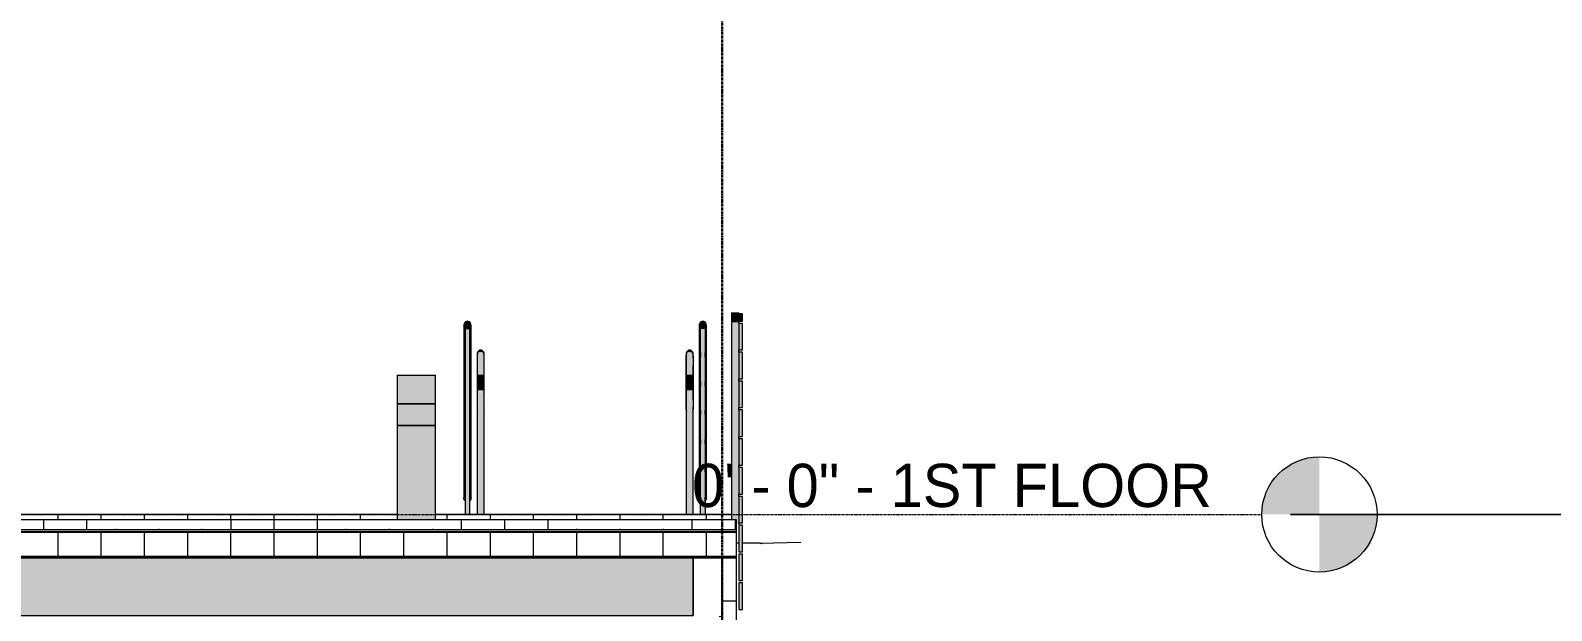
# Model space of a CAD drawing. Header units: inches. Extents: x -4168 to 4202, y -264 to 629.
# Drawn here: x -2087.3 to -1770.6, y -20 to 100.8 of the extents above; entities that cross this region are included whole.
import ezdxf

# ---------------------------------------------------------------- set-up
doc = ezdxf.new("R2010")
doc.units = ezdxf.units.IN
doc.header["$MEASUREMENT"] = 0
doc.linetypes.add('Grid Line 1_2_', pattern=[0.875, 0.5, -0.125, 0.125, -0.125])
doc.linetypes.add('Grid Line 1_2__2_', pattern=[0.875, 0.5, -0.125, 0.125, -0.125])
for name, color, linetype, lineweight in [('0-1', 7, 'Continuous', 5), ('0-2', 7, 'Continuous', 9), ('A-ANNO-DIMS', 211, 'Continuous', 9), ('A-ANNO-DIMS-96', 211, 'Continuous', 9), ('A-FLOR', 192, 'Continuous', 13), ('A-FLOR-1', 192, 'Continuous', 5), ('A-FLOR-2', 192, 'Continuous', 9), ('A-FLOR-HRAL', 11, 'Continuous', 9), ('A-FLOR-LEVL', 51, 'Continuous', 9), ('A-FLOR-LEVL-1', 51, 'Grid Line 1_2_', 9), ('A-FLOR-MCUT', 51, 'Continuous', 13), ('A-FLOR-PATT-1', 252, 'Continuous', 9), ('A-GLAZ-CURT', 52, 'Continuous', 9), ('A-GLAZ-CWMG', 51, 'Continuous', 9), ('A-WALL-PATT-1', 252, 'Continuous', 9), ('A-WALL-PATT-3', 111, 'Continuous', 9), ('C-TOPO', 7, 'Continuous', 9), ('E-LITE-EQPM', 33, 'Continuous', 9), ('S-BEAM-2', 7, 'Continuous', 9), ('S-BEAM-4', 10, 'Continuous', 9), ('S-FNDN-2', 7, 'Continuous', 9), ('S-FNDN-6', 32, 'Continuous', 9), ('S-GRID-1', 1, 'Grid Line 1_2__2_', 30)]:
    doc.layers.add(name, color=color, linetype=linetype, lineweight=lineweight)
doc.styles.add('Century Gothic', font='ufonts.com_century-gothic.ttf', dxfattribs={"height": 9})
doc.dimstyles.new('OD__1_8__Tol__', dxfattribs={"dimscale": 12, "dimtxt": 9.397514, "dimasz": 1, "dimexe": 0.75, "dimexo": 0.5, "dimgap": 0.125, "dimtad": 1, "dimdec": 3, "dimrnd": 0.125, "dimzin": 3, "dimdsep": 46, "dimlunit": 4, "dimtxsty": 'Century Gothic', "dimblk1": 'OBLIQUE', "dimblk2": 'OBLIQUE', "dimsah": 1, "dimcen": 0.09, "dimdle": 0.75, "dimazin": 0, "dimtfac": 1, "dimtdec": 4, "dimtix": 1, "dimtmove": 0, "dimatfit": 3, "dimfxl": 1, "dimtvp": 1, "dimtfill": 1, "dimfrac": 2, "dimtolj": 1, "dimtzin": 0, "dimarcsym": 2})
pattern_1 = [(0, (-2936.56, 0), (0, 9), []), (90, (-2936.56, 0), (-9, 6e-16), [])]

# ---------------------------------------------------------------- blocks, each defined once
blk = doc.blocks.new('CTR  - Topography_rvt-1-BUILDING ELEVATION - WEST')
at = {"layer": 'C-TOPO'}
for p, q in [((-1939.82, -6), (-1940.32, -6)), ((-1935.38, -6), (-1939.07, -6)), ((-1935.38, -6), (-1926.91, -5.79)), ((-1935.38, -6), (-1934.9, -6.04)), ((-1935.38, -6), (-1935.17, -6.02))]:
    blk.add_line(p, q, dxfattribs=at)
blk = doc.blocks.new('034100 - Precast Structural Concrete - Solid Plank - 12_-1979041-BUILDING ELEVATION - WEST')
at = {"layer": 'S-BEAM-4'}
blk.add_hatch(color=256, dxfattribs=at).paths.add_polyline_path([(-2027.46, -21), (-1949.32, -21), (-1949.32, -9), (-2163.32, -9), (-2163.32, -21), (-2060.98, -21)], flags=0)
at = {"layer": 'S-BEAM-2'}
for p, q in [((-1949.32, -9), (-2163.32, -9)), ((-2163.32, -9), (-2163.32, -21)), ((-1949.32, -21), (-1949.32, -9)), ((-2163.32, -21), (-1949.32, -21))]:
    blk.add_line(p, q, dxfattribs=at)
blk = doc.blocks.new('CTR - 1st Phase - Structure_rvt-1-BUILDING ELEVATION - WEST')
at = {"layer": 'A-WALL-PATT-1'}
h = blk.add_hatch(dxfattribs=at)
h.set_pattern_fill('FP_40', color=256, style=0, pattern_type=2)
h.set_pattern_definition([(50, (-2936.56, 0), (27.5427, -2.4099), [2.88, -31.68]), (355, (-2936.56, 0), (-5.32784, 28.8843), [2.304, -25.344]), (100.451, (-2934.265, -0.2), (22.2153, 26.4739), [2.448, -26.924]), (46.184, (-2936.56, 7.68), (40.9819, -6.3564), [4.32, -47.52]), (96.636, (-2933.145, 7.15), (35.8907, 37.4062), [3.671, -40.386]), (351.184, (-2936.56, 7.68), (35.891, 37.4062), [3.456, -38.016]), (21, (-2932.72, 5.76), (22.92104, -15.46073), [2.88, -31.68]), (326, (-2932.72, 5.76), (9.3435, 27.8457), [2.304, -25.344]), (71.451, (-2930.81, 4.472), (32.2648, 12.3844), [2.448, -26.924]), (37.5, (-2936.56, 0), (0.466855, 12.78271), [1.267, -23.77, 1.267, -24.461, -25.44]), (37.5, (-2936.56, 0), (0.466855, 12.78271), [-50.765, 1.267, -24.173]), (7.5, (-2936.56, 0), (10.10159, 15.14509), [1.267, -13.402, 1.267, -23.194, -9.696]), (7.5, (-2936.56, 0), (10.10159, 15.14509), [-39.13, 1.267, -8.429]), (327.5, (-2945.123, 0), (20.49916, -0.86578), [1.267, -8.333, 1.267, -28.685, -39.744]), (327.5, (-2945.123, 0), (20.49916, -0.86578), [-39.552, 1.267, -38.477]), (317.5, (-2948.963, 0), (22.39478, 3.8443), [1.267, -11.213, 1.267, -18.624, -28.224]), (317.5, (-2948.963, 0), (22.39478, 3.8443), [-32.371, 1.267, -26.957])])
h.paths.add_polyline_path([(-1943.67, -168), (-1943.32, -168), (-1943.32, -9), (-1949.32, -9), (-1949.32, -21), (-1953.32, -21), (-1953.32, -168)], flags=0)
at = {"layer": 'S-FNDN-2'}
for p, q in [((-1943.32, -9), (-1949.32, -9)), ((-1949.32, -9), (-1949.32, -21)), ((-1943.32, -168), (-1943.32, -9))]:
    blk.add_line(p, q, dxfattribs=at)
at = {"layer": 'S-GRID-1'}
blk.add_line((-1943.32, -159.84), (-1943.32, 470.5), dxfattribs=at)
at = {"layer": '0-2'}
blk.add_blockref('034100 - Precast Structural Concrete - Solid Plank - 12_-1979041-BUILDING ELEVATION - WEST', (0, 0), dxfattribs=at)
blk = doc.blocks.new('Railing - 1_-2850778-BUILDING ELEVATION - WEST')
at = {"layer": 'A-FLOR-HRAL'}
for points in [[(-1996.82, 0), (-1995.82, 0), (-1995.82, 38.71), (-1996.82, 38.69), (-1996.82, 0.54)], [(-1993.84, 29.08), (-1993.57, 29.08), (-1993.57, 33.83), (-1993.86, 33.77), (-1994.02, 33.68), (-1994.16, 33.54), (-1994.24, 33.4), (-1994.31, 32.9), (-1994.32, 32.58), (-1994.3, 29.08), (-1993.95, 29.08)], [(-1992.82, 29.08), (-1992.9, 33.35), (-1992.92, 33.46), (-1993.13, 33.68), (-1993.31, 33.78), (-1993.44, 33.82), (-1993.57, 33.81), (-1993.56, 29.08), (-1992.83, 29.08)], [(-1994.1, 25.83), (-1993.57, 25.83), (-1993.59, 29.08), (-1994.32, 29.08), (-1994.3, 25.83), (-1994.13, 25.83)], [(-1992.84, 25.83), (-1992.82, 25.83), (-1992.85, 29.08), (-1993.57, 29.08), (-1993.54, 25.83), (-1992.85, 25.83)], [(-1993.57, 21.08), (-1993.61, 25.83), (-1994.32, 25.83), (-1994.25, 21.56), (-1994.22, 21.46), (-1994, 21.22), (-1993.81, 21.13), (-1993.64, 21.09)], [(-1993.57, 21.08), (-1993.24, 21.17), (-1993.07, 21.28), (-1992.99, 21.37), (-1992.91, 21.52), (-1992.83, 22.09), (-1992.83, 25.02), (-1992.85, 25.83), (-1993.57, 25.83), (-1993.57, 21.11)]]:
    blk.add_hatch(color=256, dxfattribs=at).paths.add_polyline_path(points, flags=0)
for p, q in [((-1996.82, 38.71), (-1996.82, 0)), ((-1996.82, 38.71), (-1995.82, 38.71)), ((-1995.82, 0), (-1995.82, 38.71)), ((-1994.32, 29.08), (-1994.32, 25.83)), ((-1992.82, 25.83), (-1992.82, 29.08))]:
    blk.add_line(p, q, dxfattribs=at)
at = {"layer": 'A-FLOR-HRAL', "flags": 128}
for points in [[(-1994.32, 33.08), (-1994.32, 33.08), (-1994.32, 33.07), (-1994.32, 33.06), (-1994.32, 33.03), (-1994.32, 33.01), (-1994.32, 32.97), (-1994.32, 32.93), (-1994.32, 32.88), (-1994.32, 32.83), (-1994.32, 32.77), (-1994.32, 32.7), (-1994.32, 32.63), (-1994.32, 32.56), (-1994.32, 32.47), (-1994.32, 32.39), (-1994.32, 32.29), (-1994.32, 32.2), (-1994.32, 32.09), (-1994.32, 31.98), (-1994.32, 31.87), (-1994.32, 31.75), (-1994.32, 31.63), (-1994.32, 31.51), (-1994.32, 31.38), (-1994.32, 31.25), (-1994.32, 31.11), (-1994.32, 30.97), (-1994.32, 30.83), (-1994.32, 30.68), (-1994.32, 30.53), (-1994.32, 30.38), (-1994.32, 30.23), (-1994.32, 30.08), (-1994.32, 29.92), (-1994.32, 29.76), (-1994.32, 29.61), (-1994.32, 29.45), (-1994.32, 29.29), (-1994.32, 29.13), (-1994.32, 29.08)], [(-1992.82, 29.08), (-1992.82, 29.24), (-1992.82, 29.4), (-1992.82, 29.56), (-1992.82, 29.72), (-1992.82, 29.88), (-1992.82, 30.04), (-1992.82, 30.19), (-1992.82, 30.34), (-1992.82, 30.49), (-1992.82, 30.64), (-1992.82, 30.79), (-1992.82, 30.93), (-1992.82, 31.07), (-1992.82, 31.21), (-1992.82, 31.34), (-1992.82, 31.47), (-1992.82, 31.6), (-1992.82, 31.72), (-1992.82, 31.84), (-1992.82, 31.95), (-1992.82, 32.06), (-1992.82, 32.17), (-1992.82, 32.27), (-1992.82, 32.36), (-1992.82, 32.45), (-1992.82, 32.53), (-1992.82, 32.61), (-1992.82, 32.69), (-1992.82, 32.75), (-1992.82, 32.81), (-1992.82, 32.87), (-1992.82, 32.92), (-1992.82, 32.96), (-1992.82, 33), (-1992.82, 33.03), (-1992.82, 33.05), (-1992.82, 33.07), (-1992.82, 33.08), (-1992.82, 33.08), (-1992.82, 33.08)], [(-1994.32, 25.83), (-1994.32, 25.67), (-1994.32, 25.52), (-1994.32, 25.36), (-1994.32, 25.2), (-1994.32, 25.04), (-1994.32, 24.88), (-1994.32, 24.73), (-1994.32, 24.58), (-1994.32, 24.43), (-1994.32, 24.28), (-1994.32, 24.13), (-1994.32, 23.99), (-1994.32, 23.85), (-1994.32, 23.71), (-1994.32, 23.58), (-1994.32, 23.45), (-1994.32, 23.32), (-1994.32, 23.2), (-1994.32, 23.08), (-1994.32, 22.97), (-1994.32, 22.86), (-1994.32, 22.75), (-1994.32, 22.65), (-1994.32, 22.56), (-1994.32, 22.47), (-1994.32, 22.39), (-1994.32, 22.31), (-1994.32, 22.23), (-1994.32, 22.17), (-1994.32, 22.11), (-1994.32, 22.05), (-1994.32, 22), (-1994.32, 21.96), (-1994.32, 21.92), (-1994.32, 21.89), (-1994.32, 21.87), (-1994.32, 21.85), (-1994.32, 21.84), (-1994.32, 21.84), (-1994.32, 21.83)], [(-1992.82, 21.83), (-1992.82, 21.84), (-1992.82, 21.85), (-1992.82, 21.86), (-1992.82, 21.89), (-1992.82, 21.91), (-1992.82, 21.95), (-1992.82, 21.99), (-1992.82, 22.04), (-1992.82, 22.09), (-1992.82, 22.15), (-1992.82, 22.22), (-1992.82, 22.29), (-1992.82, 22.36), (-1992.82, 22.45), (-1992.82, 22.53), (-1992.82, 22.63), (-1992.82, 22.72), (-1992.82, 22.83), (-1992.82, 22.94), (-1992.82, 23.05), (-1992.82, 23.16), (-1992.82, 23.29), (-1992.82, 23.41), (-1992.82, 23.54), (-1992.82, 23.67), (-1992.82, 23.81), (-1992.82, 23.95), (-1992.82, 24.09), (-1992.82, 24.24), (-1992.82, 24.39), (-1992.82, 24.54), (-1992.82, 24.69), (-1992.82, 24.84), (-1992.82, 25), (-1992.82, 25.15), (-1992.82, 25.31), (-1992.82, 25.47), (-1992.82, 25.63), (-1992.82, 25.79), (-1992.82, 25.83)]]:
    blk.add_lwpolyline(points, dxfattribs=at)
at = {"layer": 'A-FLOR-HRAL'}
for centre, start, end in [((-1993.57, 33.08), 150, 186.0942), ((-1993.57, 33.08), 354.5139, 30), ((-1993.57, 21.83), 174.8389, 208.3068), ((-1993.57, 21.83), 330, 5.4861)]:
    blk.add_arc(centre, 0.75, start, end, dxfattribs=at)
blk = doc.blocks.new('Railing - Railing-2901872-BUILDING ELEVATION - WEST')
at = {"layer": 'A-FLOR-HRAL'}
for points in [[(-1995.82, 38.69), (-1995.79, 38.72), (-1995.67, 38.9), (-1995.6, 39.11), (-1995.57, 39.33), (-1995.6, 39.56), (-1995.67, 39.77), (-1995.87, 40.02), (-1996.02, 40.12), (-1996.22, 40.19), (-1996.43, 40.19), (-1996.64, 40.12), (-1996.78, 40.02), (-1996.85, 39.95), (-1996.97, 39.77), (-1997.05, 39.56), (-1997.07, 39.33), (-1997.05, 39.11), (-1996.97, 38.9), (-1996.8, 38.71), (-1995.82, 38.71)], [(-1992.84, 33.15), (-1992.82, 33.33), (-1992.87, 33.62), (-1992.92, 33.77), (-1993.04, 33.95), (-1993.21, 34.09), (-1993.39, 34.18), (-1993.57, 34.21), (-1993.77, 34.18), (-1993.95, 34.09), (-1994.1, 33.95), (-1994.28, 33.62), (-1994.3, 33.56), (-1994.3, 33.28), (-1994.25, 33.33), (-1994.16, 33.54), (-1994, 33.69), (-1993.84, 33.78), (-1993.7, 33.82), (-1993.44, 33.82), (-1993.29, 33.77), (-1993.13, 33.68), (-1992.99, 33.55), (-1992.91, 33.4), (-1992.85, 33.16)]]:
    blk.add_hatch(color=256, dxfattribs=at).paths.add_polyline_path(points, flags=0)
h = blk.add_hatch(color=256, dxfattribs=at)
h.paths.add_polyline_path([(-1995.82, 2.85), (-1995.79, 2.87), (-1995.67, 3.05), (-1995.6, 3.26), (-1995.57, 3.53), (-1995.6, 39.11), (-1995.67, 38.9), (-1995.82, 38.69), (-1995.82, 2.86)], flags=0)
h.paths.add_polyline_path([(-1996.82, 2.85), (-1996.85, 38.72), (-1996.97, 38.9), (-1997.05, 39.11), (-1997.07, 39.11), (-1997.05, 3.26), (-1996.97, 3.05), (-1996.84, 2.86)], flags=0)
h = blk.add_hatch(color=256, dxfattribs=at)
h.paths.add_polyline_path([(-1993.22, 0), (-1992.82, 0), (-1992.86, 21.73), (-1993.04, 21.3), (-1993.32, 21.13), (-1993.51, 21.09), (-1993.72, 21.1), (-1993.84, 21.14), (-1994.02, 21.24), (-1994.16, 21.37), (-1994.25, 21.56), (-1994.32, 21.92), (-1994.32, 21.08), (-1994.29, 0), (-1993.38, 0)], flags=0)
h.paths.add_polyline_path([(-1994.32, 32.58), (-1994.31, 33.11), (-1994.32, 32.75)], flags=0)
for p, q in [((-1997.07, 39.33), (-1997.07, 3.49)), ((-1995.57, 3.49), (-1995.57, 39.33)), ((-1996.82, 33.63), (-1996.82, 32.8)), ((-1995.82, 32.8), (-1995.82, 33.63)), ((-1994.32, 33.33), (-1994.32, 32.58)), ((-1994.32, 33.33), (-1994.31, 33.17)), ((-1992.84, 33.15), (-1992.82, 33.33)), ((-1992.82, 29.08), (-1992.82, 33.33)), ((-1994.32, 31.03), (-1994.32, 29.08)), ((-1996.82, 27.63), (-1996.82, 26.8)), ((-1995.82, 26.8), (-1995.82, 27.63)), ((-1994.32, 25.83), (-1994.32, 23.89)), ((-1992.82, 0), (-1992.82, 25.83)), ((-1994.32, 22.34), (-1994.32, 0)), ((-1996.82, 21.63), (-1996.82, 20.8)), ((-1995.82, 20.8), (-1995.82, 21.63)), ((-1996.82, 15.63), (-1996.82, 14.8)), ((-1995.82, 14.8), (-1995.82, 15.63)), ((-1996.82, 9.63), (-1996.82, 8.8)), ((-1995.82, 8.8), (-1995.82, 9.63)), ((-1996.82, 3.63), (-1996.82, 2.8)), ((-1995.82, 2.8), (-1995.82, 3.63))]:
    blk.add_line(p, q, dxfattribs=at)
at = {"layer": 'A-FLOR-HRAL', "flags": 128}
for points in [[(-1995.57, 39.33), (-1995.6, 39.56), (-1995.67, 39.77), (-1995.79, 39.95), (-1995.95, 40.09), (-1996.13, 40.18), (-1996.32, 40.21), (-1996.52, 40.18), (-1996.7, 40.09), (-1996.85, 39.95), (-1996.97, 39.77), (-1997.05, 39.56), (-1997.07, 39.33)], [(-1997.07, 39.33), (-1997.05, 39.11), (-1996.97, 38.9), (-1996.85, 38.72)], [(-1995.79, 38.72), (-1995.67, 38.9), (-1995.6, 39.11), (-1995.57, 39.33)], [(-1992.82, 33.33), (-1992.85, 33.56), (-1992.92, 33.77), (-1993.04, 33.95), (-1993.2, 34.09), (-1993.38, 34.18), (-1993.57, 34.21), (-1993.77, 34.18), (-1993.95, 34.09), (-1994.1, 33.95), (-1994.22, 33.77), (-1994.3, 33.56), (-1994.32, 33.33)], [(-1996.85, 2.87), (-1996.97, 3.05), (-1997.05, 3.26), (-1997.07, 3.49)], [(-1995.57, 3.49), (-1995.6, 3.26), (-1995.67, 3.05), (-1995.79, 2.87)]]:
    blk.add_lwpolyline(points, dxfattribs=at)
blk.add_blockref('Railing - 1_-2850778-BUILDING ELEVATION - WEST', (0, 0))
blk = doc.blocks.new('Railing - 1_-V71-BUILDING ELEVATION - WEST')
at = {"layer": 'A-FLOR-HRAL'}
for points in [[(-1947.82, 0), (-1946.82, 0), (-1946.82, 38.71), (-1947.82, 38.69), (-1947.82, 0.54)], [(-1950.82, 29.08), (-1950.07, 29.08), (-1950.07, 33.83), (-1950.36, 33.77), (-1950.52, 33.68), (-1950.66, 33.54), (-1950.73, 33.4), (-1950.81, 32.83), (-1950.81, 30.08), (-1950.82, 29.9)], [(-1949.32, 29.08), (-1949.4, 33.35), (-1949.42, 33.46), (-1949.66, 33.7), (-1949.79, 33.77), (-1949.94, 33.82), (-1950.07, 33.81), (-1950.06, 29.08), (-1949.33, 29.08)], [(-1950.6, 25.83), (-1950.07, 25.83), (-1950.09, 29.08), (-1950.82, 29.08), (-1950.8, 25.83), (-1950.63, 25.83)], [(-1949.34, 25.83), (-1949.32, 25.83), (-1949.35, 29.08), (-1950.07, 29.08), (-1950.04, 25.83), (-1949.35, 25.83)], [(-1950.07, 21.08), (-1950.11, 25.83), (-1950.82, 25.83), (-1950.74, 21.56), (-1950.68, 21.4), (-1950.5, 21.22), (-1950.33, 21.13), (-1950.14, 21.09)], [(-1950.07, 21.08), (-1949.81, 21.14), (-1949.58, 21.28), (-1949.49, 21.37), (-1949.4, 21.56), (-1949.33, 21.92), (-1949.32, 23.89), (-1949.39, 25.83), (-1950.07, 25.83), (-1950.07, 21.11)]]:
    blk.add_hatch(color=256, dxfattribs=at).paths.add_polyline_path(points, flags=0)
for p, q in [((-1947.82, 0), (-1947.82, 38.71)), ((-1946.82, 38.71), (-1947.82, 38.71)), ((-1946.82, 38.71), (-1946.82, 0)), ((-1950.82, 25.83), (-1950.82, 29.08)), ((-1949.32, 29.08), (-1949.32, 25.83))]:
    blk.add_line(p, q, dxfattribs=at)
at = {"layer": 'A-FLOR-HRAL', "flags": 128}
for points in [[(-1950.82, 29.08), (-1950.82, 29.24), (-1950.82, 29.4), (-1950.82, 29.56), (-1950.82, 29.72), (-1950.82, 29.88), (-1950.82, 30.04), (-1950.82, 30.19), (-1950.82, 30.34), (-1950.82, 30.49), (-1950.82, 30.64), (-1950.82, 30.79), (-1950.82, 30.93), (-1950.82, 31.07), (-1950.82, 31.21), (-1950.82, 31.34), (-1950.82, 31.47), (-1950.82, 31.6), (-1950.82, 31.72), (-1950.82, 31.84), (-1950.82, 31.95), (-1950.82, 32.06), (-1950.82, 32.17), (-1950.82, 32.27), (-1950.82, 32.36), (-1950.82, 32.45), (-1950.82, 32.53), (-1950.82, 32.61), (-1950.82, 32.69), (-1950.82, 32.75), (-1950.82, 32.81), (-1950.82, 32.87), (-1950.82, 32.92), (-1950.82, 32.96), (-1950.82, 33), (-1950.82, 33.03), (-1950.82, 33.05), (-1950.82, 33.07), (-1950.82, 33.08), (-1950.82, 33.08), (-1950.82, 33.08)], [(-1949.32, 33.08), (-1949.32, 33.08), (-1949.32, 33.07), (-1949.32, 33.06), (-1949.32, 33.03), (-1949.32, 33.01), (-1949.32, 32.97), (-1949.32, 32.93), (-1949.32, 32.88), (-1949.32, 32.83), (-1949.32, 32.77), (-1949.32, 32.7), (-1949.32, 32.63), (-1949.32, 32.56), (-1949.32, 32.47), (-1949.32, 32.39), (-1949.32, 32.29), (-1949.32, 32.2), (-1949.32, 32.09), (-1949.32, 31.98), (-1949.32, 31.87), (-1949.32, 31.75), (-1949.32, 31.63), (-1949.32, 31.51), (-1949.32, 31.38), (-1949.32, 31.25), (-1949.32, 31.11), (-1949.32, 30.97), (-1949.32, 30.83), (-1949.32, 30.68), (-1949.32, 30.53), (-1949.32, 30.38), (-1949.32, 30.23), (-1949.32, 30.08), (-1949.32, 29.92), (-1949.32, 29.76), (-1949.32, 29.61), (-1949.32, 29.45), (-1949.32, 29.29), (-1949.32, 29.13), (-1949.32, 29.08)], [(-1950.82, 21.83), (-1950.82, 21.84), (-1950.82, 21.85), (-1950.82, 21.86), (-1950.82, 21.89), (-1950.82, 21.91), (-1950.82, 21.95), (-1950.82, 21.99), (-1950.82, 22.04), (-1950.82, 22.09), (-1950.82, 22.15), (-1950.82, 22.22), (-1950.82, 22.29), (-1950.82, 22.36), (-1950.82, 22.45), (-1950.82, 22.53), (-1950.82, 22.63), (-1950.82, 22.72), (-1950.82, 22.83), (-1950.82, 22.94), (-1950.82, 23.05), (-1950.82, 23.16), (-1950.82, 23.29), (-1950.82, 23.41), (-1950.82, 23.54), (-1950.82, 23.67), (-1950.82, 23.81), (-1950.82, 23.95), (-1950.82, 24.09), (-1950.82, 24.24), (-1950.82, 24.39), (-1950.82, 24.54), (-1950.82, 24.69), (-1950.82, 24.84), (-1950.82, 25), (-1950.82, 25.15), (-1950.82, 25.31), (-1950.82, 25.47), (-1950.82, 25.63), (-1950.82, 25.79), (-1950.82, 25.83)], [(-1949.32, 25.83), (-1949.32, 25.67), (-1949.32, 25.52), (-1949.32, 25.36), (-1949.32, 25.2), (-1949.32, 25.04), (-1949.32, 24.88), (-1949.32, 24.73), (-1949.32, 24.58), (-1949.32, 24.43), (-1949.32, 24.28), (-1949.32, 24.13), (-1949.32, 23.99), (-1949.32, 23.85), (-1949.32, 23.71), (-1949.32, 23.58), (-1949.32, 23.45), (-1949.32, 23.32), (-1949.32, 23.2), (-1949.32, 23.08), (-1949.32, 22.97), (-1949.32, 22.86), (-1949.32, 22.75), (-1949.32, 22.65), (-1949.32, 22.56), (-1949.32, 22.47), (-1949.32, 22.39), (-1949.32, 22.31), (-1949.32, 22.23), (-1949.32, 22.17), (-1949.32, 22.11), (-1949.32, 22.05), (-1949.32, 22), (-1949.32, 21.96), (-1949.32, 21.92), (-1949.32, 21.89), (-1949.32, 21.87), (-1949.32, 21.85), (-1949.32, 21.84), (-1949.32, 21.84), (-1949.32, 21.83)]]:
    blk.add_lwpolyline(points, dxfattribs=at)
at = {"layer": 'A-FLOR-HRAL'}
for centre, start, end in [((-1950.07, 33.08), 151.1885, 185.4861), ((-1950.07, 33.08), 353.9058, 28.8115), ((-1950.07, 21.83), 174.5139, 210), ((-1950.07, 21.83), 330, 5.1611)]:
    blk.add_arc(centre, 0.75, start, end, dxfattribs=at)
blk = doc.blocks.new('Railing - Railing-2901879-BUILDING ELEVATION - WEST')
at = {"layer": 'A-FLOR-HRAL'}
for points in [[(-1946.82, 38.69), (-1946.79, 38.72), (-1946.67, 38.9), (-1946.6, 39.11), (-1946.57, 39.33), (-1946.6, 39.56), (-1946.67, 39.77), (-1946.87, 40.02), (-1947.01, 40.12), (-1947.21, 40.19), (-1947.43, 40.19), (-1947.64, 40.12), (-1947.77, 40.02), (-1947.86, 39.94), (-1947.97, 39.77), (-1948.05, 39.56), (-1948.07, 39.33), (-1948.05, 39.11), (-1947.97, 38.9), (-1947.82, 38.71), (-1946.82, 38.71)], [(-1950.8, 33.15), (-1950.6, 33.62), (-1950.34, 33.78), (-1950.21, 33.82), (-1949.94, 33.82), (-1949.79, 33.77), (-1949.63, 33.68), (-1949.49, 33.55), (-1949.41, 33.4), (-1949.33, 33.25), (-1949.34, 33.45), (-1949.37, 33.62), (-1949.42, 33.77), (-1949.54, 33.95), (-1949.7, 34.09), (-1949.88, 34.18), (-1950.07, 34.21), (-1950.27, 34.18), (-1950.45, 34.09), (-1950.6, 33.95), (-1950.78, 33.62), (-1950.81, 33.45), (-1950.81, 33.24)], [(-1950.82, 0), (-1949.32, 0), (-1949.35, 21.64), (-1949.4, 21.56), (-1949.42, 21.46), (-1949.65, 21.22), (-1949.84, 21.13), (-1950.01, 21.09), (-1950.24, 21.11), (-1950.41, 21.17), (-1950.58, 21.28), (-1950.68, 21.4), (-1950.73, 21.52), (-1950.81, 22.09), (-1950.82, 18.49), (-1950.82, 0.54)]]:
    blk.add_hatch(color=256, dxfattribs=at).paths.add_polyline_path(points, flags=0)
h = blk.add_hatch(color=256, dxfattribs=at)
h.paths.add_polyline_path([(-1946.82, 2.85), (-1946.79, 2.87), (-1946.67, 3.05), (-1946.6, 3.26), (-1946.57, 3.53), (-1946.6, 39.11), (-1946.67, 38.9), (-1946.82, 38.69), (-1946.82, 2.86)], flags=0)
h.paths.add_polyline_path([(-1947.82, 2.85), (-1947.86, 38.73), (-1947.97, 38.9), (-1948.05, 39.11), (-1948.07, 39.33), (-1948.05, 3.26), (-1947.97, 3.05), (-1947.84, 2.86)], flags=0)
for p, q in [((-1948.07, 39.33), (-1948.07, 3.49)), ((-1946.57, 3.49), (-1946.57, 39.33)), ((-1950.82, 33.33), (-1950.82, 29.08)), ((-1950.82, 33.33), (-1950.81, 33.15)), ((-1949.34, 33.17), (-1949.32, 33.33)), ((-1949.32, 32.58), (-1949.32, 33.33)), ((-1947.82, 33.63), (-1947.82, 32.8)), ((-1946.82, 32.8), (-1946.82, 33.63)), ((-1949.32, 29.08), (-1949.32, 31.03)), ((-1950.82, 25.83), (-1950.82, 0)), ((-1949.32, 23.89), (-1949.32, 25.83)), ((-1947.82, 27.63), (-1947.82, 26.8)), ((-1946.82, 26.8), (-1946.82, 27.63)), ((-1949.32, 0), (-1949.32, 22.34)), ((-1947.82, 21.63), (-1947.82, 20.8)), ((-1946.82, 20.8), (-1946.82, 21.63)), ((-1947.82, 15.63), (-1947.82, 14.8)), ((-1946.82, 14.8), (-1946.82, 15.63)), ((-1947.82, 9.63), (-1947.82, 8.8)), ((-1946.82, 8.8), (-1946.82, 9.63)), ((-1947.82, 3.63), (-1947.82, 2.8)), ((-1946.82, 2.8), (-1946.82, 3.63))]:
    blk.add_line(p, q, dxfattribs=at)
at = {"layer": 'A-FLOR-HRAL', "flags": 128}
for points in [[(-1946.57, 39.33), (-1946.6, 39.56), (-1946.67, 39.77), (-1946.79, 39.95), (-1946.95, 40.09), (-1947.13, 40.18), (-1947.32, 40.21), (-1947.52, 40.18), (-1947.7, 40.09), (-1947.85, 39.95), (-1947.97, 39.77), (-1948.05, 39.56), (-1948.07, 39.33)], [(-1948.07, 39.33), (-1948.05, 39.11), (-1947.97, 38.9), (-1947.85, 38.72)], [(-1946.79, 38.72), (-1946.67, 38.9), (-1946.6, 39.11), (-1946.57, 39.33)], [(-1949.32, 33.33), (-1949.35, 33.56), (-1949.42, 33.77), (-1949.54, 33.95), (-1949.7, 34.09), (-1949.88, 34.18), (-1950.07, 34.21), (-1950.27, 34.18), (-1950.45, 34.09), (-1950.6, 33.95), (-1950.72, 33.77), (-1950.8, 33.56), (-1950.82, 33.33)], [(-1947.85, 2.87), (-1947.97, 3.05), (-1948.05, 3.26), (-1948.07, 3.49)], [(-1946.57, 3.49), (-1946.6, 3.26), (-1946.67, 3.05), (-1946.79, 2.87)]]:
    blk.add_lwpolyline(points, dxfattribs=at)
blk.add_blockref('Railing - 1_-V71-BUILDING ELEVATION - WEST', (0, 0))
blk = doc.blocks.new('Pathway_Cooper_McGraw-Edison _BSC-BRC_Round - Pathway_Cooper_McGraw-Edison _BSC-BRC_Round-V72-BUILDING ELEVATION - WEST')
at = {"layer": 'E-LITE-EQPM'}
for points in [[(-2005.1, 23), (-2002.96, 23), (-2002.96, 29), (-2010.96, 29), (-2010.96, 23), (-2005.92, 23)], [(-2005.92, 18.5), (-2002.96, 18.5), (-2002.96, 23), (-2010.96, 23), (-2010.96, 18.5), (-2006.52, 18.5)], [(-2006.16, -1.13), (-2002.96, -1.13), (-2002.96, 18.5), (-2010.96, 18.5), (-2010.96, -1.13), (-2006.96, -1.13)]]:
    blk.add_hatch(color=256, dxfattribs=at).paths.add_polyline_path(points, flags=0)
for p, q in [((-2010.96, 29), (-2010.96, 23)), ((-2010.96, 29), (-2002.96, 29)), ((-2002.96, 23), (-2002.96, 29)), ((-2002.96, 23), (-2010.96, 23)), ((-2010.96, 23), (-2010.96, 18.5)), ((-2010.96, 23), (-2002.96, 23)), ((-2002.96, 18.5), (-2002.96, 23)), ((-2002.96, 18.5), (-2010.96, 18.5)), ((-2010.96, 18.5), (-2010.96, -1.13)), ((-2010.96, 18.5), (-2002.96, 18.5)), ((-2002.96, -1.13), (-2002.96, 18.5))]:
    blk.add_line(p, q, dxfattribs=at)
blk = doc.blocks.new('Horizontal_Siding - Horizontal_Siding-2867636-BUILDING ELEVATION - WEST')
at = {"layer": 'A-GLAZ-CURT'}
blk.add_hatch(color=256, dxfattribs=at).paths.add_polyline_path([(-1939.07, -31.75), (-1939.07, -26.25), (-1939.82, -26.25), (-1939.81, -31.75)], flags=0)
for p, q in [((-1939.82, -26.25), (-1939.82, -31.75)), ((-1939.07, -26.25), (-1939.82, -26.25)), ((-1939.07, -31.75), (-1939.07, -26.25)), ((-1939.82, -31.75), (-1939.07, -31.75))]:
    blk.add_line(p, q, dxfattribs=at)
blk = doc.blocks.new('Horizontal_Siding - Horizontal_Siding-2867638-BUILDING ELEVATION - WEST')
at = {"layer": 'A-GLAZ-CURT'}
blk.add_hatch(color=256, dxfattribs=at).paths.add_polyline_path([(-1939.07, 40.25), (-1939.07, 41.75), (-1939.82, 41.75), (-1939.82, 40.25)], flags=0)
for p, q in [((-1939.82, 41.75), (-1939.82, 40.25)), ((-1939.07, 41.75), (-1939.82, 41.75)), ((-1939.07, 40.25), (-1939.07, 41.75)), ((-1939.82, 40.25), (-1939.07, 40.25))]:
    blk.add_line(p, q, dxfattribs=at)
blk = doc.blocks.new('Rectangular Mullion - RAILING POST-2669755-BUILDING ELEVATION - WEST')
at = {"layer": 'A-GLAZ-CWMG'}
blk.add_hatch(color=256, dxfattribs=at).paths.add_polyline_path([(-1939.82, -2), (-1939.82, 4), (-1941.32, 4), (-1941.32, -1.13), (-1940.32, -1.13), (-1940.32, -2)], flags=0)
for p, q in [((-1941.32, 4), (-1941.32, -1.13)), ((-1939.82, 3.75), (-1939.82, 4)), ((-1939.82, -2), (-1939.82, -1.75))]:
    blk.add_line(p, q, dxfattribs=at)
blk = doc.blocks.new('Rectangular Mullion - RAILING POST-V73-BUILDING ELEVATION - WEST')
at = {"layer": 'A-GLAZ-CWMG'}
blk.add_hatch(color=256, dxfattribs=at).paths.add_polyline_path([(-1941.32, 4), (-1939.82, 4), (-1939.82, 10), (-1941.32, 10), (-1941.32, 4.25)], flags=0)
for p, q in [((-1941.32, 10), (-1941.32, 4)), ((-1939.82, 9.75), (-1939.82, 10)), ((-1939.82, 4), (-1939.82, 4.25))]:
    blk.add_line(p, q, dxfattribs=at)
blk = doc.blocks.new('Rectangular Mullion - RAILING POST-2669761-BUILDING ELEVATION - WEST')
at = {"layer": 'A-GLAZ-CWMG'}
blk.add_hatch(color=256, dxfattribs=at).paths.add_polyline_path([(-1940.14, 40), (-1939.82, 40), (-1939.82, 42), (-1941.32, 42), (-1941.32, 40), (-1941.11, 40)], flags=0)
for p, q in [((-1941.32, 42), (-1939.82, 42)), ((-1941.32, 42), (-1941.32, 40)), ((-1939.82, 41.75), (-1939.82, 42)), ((-1939.82, 40), (-1939.82, 40.25))]:
    blk.add_line(p, q, dxfattribs=at)
blk = doc.blocks.new('Level - Level Head - Circle-50818-BUILDING ELEVATION - WEST')
at = {"layer": 'A-FLOR-LEVL'}
h = blk.add_hatch(color=256, dxfattribs=at)
edge = h.paths.add_edge_path(flags=0)
edge.add_line((-1818.95, 0), (-1830.95, 0))
edge.add_arc((-1818.95, 0), 12, 90, 180, ccw=False)
edge.add_line((-1818.95, 12), (-1818.95, 0))
h = blk.add_hatch(color=256, dxfattribs=at)
edge = h.paths.add_edge_path(flags=0)
edge.add_line((-1818.95, -12), (-1818.95, 0))
edge.add_line((-1818.95, 0), (-1806.95, 0))
edge.add_arc((-1818.95, 0), 12, 270, 360, ccw=False)
blk.add_circle((-1818.95, 0), 12, dxfattribs=at)
blk = doc.blocks.new('DIMBLOCK2-BUILDING ELEVATION - WEST')
at = {"layer": 'A-ANNO-DIMS-96', "lineweight": 50}
for p, q in [((-1692.95, 136), (-1698.95, 142)), ((-1692.95, 136), (-1686.95, 130)), ((-1692.95, 0), (-1698.95, 6)), ((-1692.95, 0), (-1686.95, -6))]:
    blk.add_line(p, q, dxfattribs=at)
at = {"layer": 'A-ANNO-DIMS-96'}
for p, q in [((-1824.95, 136), (-1683.95, 136)), ((-1692.95, 136), (-1824.95, 136)), ((-1692.95, 136), (-1692.95, 0)), ((-1824.95, 0), (-1683.95, 0)), ((-1692.95, 0), (-1824.95, 0))]:
    blk.add_line(p, q, dxfattribs=at)
at = {"layer": 'A-ANNO-DIMS-96', "color": 0, "insert": (-1705.98, 48.76), "char_height": 9, "width": 46.1821, "attachment_point": 1, "rotation": 90, "line_spacing_factor": 0.984502, "style": 'Century Gothic', "bg_fill": 3, "box_fill_scale": 1.25, "bg_fill_color": 256, "bg_fill_true_color": 13158600, "bg_fill_transparency": 0}
blk.add_mtext('11\' - 4"', dxfattribs=at)
blk = doc.blocks.new('_Oblique')
at = {"color": 0, "linetype": 'ByBlock', "lineweight": -2}
blk.add_line((-0.5, -0.5), (0.5, 0.5), dxfattribs=at)
blk = doc.blocks.new('DIMBLOCK3-BUILDING ELEVATION - WEST')
at = {"layer": 'A-ANNO-DIMS-96', "lineweight": 50}
for p, q in [((-1692.95, 0), (-1698.95, 6)), ((-1692.95, 0), (-1686.95, -6)), ((-1692.95, -152), (-1698.95, -146)), ((-1692.95, -152), (-1686.95, -158))]:
    blk.add_line(p, q, dxfattribs=at)
at = {"layer": 'A-ANNO-DIMS-96'}
for p, q in [((-1824.95, 0), (-1683.95, 0)), ((-1692.95, 0), (-1824.95, 0)), ((-1692.95, 0), (-1692.95, -161)), ((-1824.95, -152), (-1683.95, -152)), ((-1692.95, -152), (-1824.95, -152))]:
    blk.add_line(p, q, dxfattribs=at)
at = {"layer": 'A-ANNO-DIMS-96', "color": 0, "insert": (-1705.98, -95.24), "char_height": 9, "width": 46.1821, "attachment_point": 1, "rotation": 90, "line_spacing_factor": 0.984502, "style": 'Century Gothic', "bg_fill": 3, "box_fill_scale": 1.25, "bg_fill_color": 256, "bg_fill_true_color": 13158600, "bg_fill_transparency": 0}
blk.add_mtext('12\' - 8"', dxfattribs=at)

msp = doc.modelspace()

# ---------------------------------------------------------------- hatches: boundary and pattern name
at = {"layer": 'A-FLOR'}
msp.add_hatch(color=256, dxfattribs=at).paths.add_polyline_path([(-2094.4975, -9), (-1940.3237, -9), (-1940.3237, -8.875), (-3491.3237, -8.8969), (-3491.3237, -9), (-2095.6987, -9)], flags=0)
at = {"layer": 'A-FLOR-1'}
msp.add_hatch(color=256, dxfattribs=at).paths.add_polyline_path([(-2638.1112, -8.875), (-1940.3237, -8.875), (-1940.3237, -8.75), (-3491.3237, -8.75), (-3491.3237, -8.875), (-2639.1487, -8.875)], flags=0)
at = {"layer": 'A-FLOR-PATT-1'}
h = msp.add_hatch(dxfattribs=at)
h.set_pattern_fill('FP_7', color=256, style=0, pattern_type=2)
h.set_pattern_definition([(0, (-2936.56, 0), (15.36, 3.84), [1.267, -10.253, 1.267, -10.253, -61.44]), (0, (-2936.56, 0), (15.36, 3.84), [-23.04, 1.267, -21.773, 1.267, -10.253, -26.88]), (0, (-2936.56, 0), (15.36, 3.84), [-57.6, 1.267, -6.413, 1.267, -17.933]), (120, (-2930.8, 1.92), (-11.005538, 11.38215), [1.267, -10.253, 1.267, -10.253, -61.44]), (120, (-2930.8, 1.92), (-11.005538, 11.38215), [-23.04, 1.267, -21.773, 1.267, -10.253, -26.88]), (120, (-2930.8, 1.92), (-11.005538, 11.38215), [-57.6, 1.267, -6.413, 1.267, -17.933]), (240, (-2928.88, 9.6), (-4.354462, -15.22215), [1.267, -10.253, 1.267, -10.253, -61.44]), (240, (-2928.88, 9.6), (-4.354462, -15.22215), [-23.04, 1.267, -21.773, 1.267, -10.253, -26.88]), (240, (-2928.88, 9.6), (-4.354462, -15.22215), [-57.6, 1.267, -6.413, 1.267, -17.933])])
h.paths.add_polyline_path([(-1940.3237, -3.625), (-1940.3237, -3.125), (-3491.3237, -3.125), (-3491.3237, -3.625), (-1943.671, -3.625)], flags=0)
h = msp.add_hatch(dxfattribs=at)
h.set_pattern_fill('FP_6', color=256, style=0, pattern_type=2)
h.set_pattern_definition([(0, (-2936.56, 0), (24, 24), [24, -24]), (0, (-2936.56, 9), (24, 24), [24, -24]), (0, (-2936.56, 18), (24, 24), [24, -24]), (90, (-2933.56, 21), (-24, 24), [24, -24]), (90, (-2924.56, 21), (-24, 24), [24, -24]), (90, (-2915.56, 21), (-24, 24), [24, -24])])
h.paths.add_polyline_path([(-2303.9787, -3.125), (-2253.9237, -3.125), (-2253.9237, -1.125), (-2632.3237, -1.125), (-2632.3237, -3.125), (-2312.358, -3.125)], flags=0)
h.paths.add_polyline_path([(-1940.3237, -3.125), (-1940.3237, -1.125), (-2098.6987, -1.125), (-2098.6987, -3.125), (-1943.671, -3.125)], flags=0)
h = msp.add_hatch(dxfattribs=at)
h.set_pattern_fill('FP_9', color=256, style=0, pattern_type=2)
h.set_pattern_definition(pattern_1)
h.paths.add_polyline_path([(-2848.63, -8.75), (-1940.3237, -8.75), (-1940.3237, -3.75), (-3819.3237, -3.75), (-3819.3237, -8.75), (-2865.3885, -8.75)], flags=0)
h = msp.add_hatch(dxfattribs=at)
h.set_pattern_fill('FP_8', color=256, style=0, pattern_type=2)
h.set_pattern_definition([(90, (-2936.56, 0), (-6, 4e-16), [])])
h.paths.add_polyline_path([(-1943.671, -3.75), (-1940.3237, -3.75), (-1940.3237, -3.625), (-3491.3237, -3.625), (-3491.3237, -3.75), (-1947.8606, -3.75)], flags=0)
at = {"layer": 'A-WALL-PATT-1'}
h = msp.add_hatch(dxfattribs=at)
h.set_pattern_fill('FP_9', color=256, style=0, pattern_type=2)
h.set_pattern_definition(pattern_1)
h.paths.add_polyline_path([(-1941.2286, -168), (-1940.3237, -168), (-1940.3335, -9), (-1943.3237, -9), (-1943.3237, -168)], flags=0)
at = {"layer": 'A-WALL-PATT-3'}
h = msp.add_hatch(dxfattribs=at)
h.set_pattern_fill('FP_9', color=256, style=0, pattern_type=2)
h.set_pattern_definition(pattern_1)
h.paths.add_polyline_path([(-2640.3237, -152), (-2640.1362, -152), (-2640.1362, -36), (-2610.0237, -36), (-2610.0237, -35), (-2640.3237, -35), (-2640.3237, -143.0419)], flags=0)
h.paths.add_polyline_path([(-2813.5112, -96), (-2747.3237, -96), (-2747.3237, -95), (-2749.3237, -95), (-2749.3237, -93.7656), (-2813.5112, -93.7656), (-2813.5112, -95.1809)], flags=0)
h.paths.add_polyline_path([(-2163.3237, -21), (-2163.3237, -12.5), (-2164.3237, -12.5), (-2164.3237, -21)], flags=0)
h.paths.add_polyline_path([(-3471.3237, -15), (-3471.3237, -9), (-3472.3237, -9), (-3472.3237, -15)], flags=0)
h.paths.add_polyline_path([(-2182.3237, -15), (-2182.3237, -12.5), (-2183.3237, -12.5), (-2183.3237, -15)], flags=0)
h.paths.add_polyline_path([(-3491.3237, -15), (-3490.3237, -15), (-3490.3237, -9), (-3491.3237, -9), (-3491.3237, -12.5)], flags=0)
h.paths.add_polyline_path([(-3145.3237, -15), (-3144.3237, -15), (-3144.3237, -9), (-3145.3237, -9), (-3145.3237, -12.727)], flags=0)
h.paths.add_polyline_path([(-2837.3237, -14), (-2836.3237, -14), (-2836.3237, -12.5), (-2837.3237, -12.5)], flags=0)
h.paths.add_polyline_path([(-2002.3257, -1.125), (-1941.3237, -1.1226), (-1941.3237, 0), (-2002.9577, 0), (-2002.9577, -1.125)], flags=0)
h.paths.add_polyline_path([(-2060.9805, -1.125), (-2010.9577, -1.125), (-2010.9577, 0), (-2311.9737, 0), (-2311.9737, -0.625), (-2098.6987, -0.625), (-2098.6987, -0.75), (-2095.6987, -0.75), (-2095.6987, -1.125), (-2094.4975, -1.125)], flags=0)
h.paths.add_polyline_path([(-2484.3237, -1.125), (-2369.1237, -1.125), (-2369.1237, -0.625), (-2349.4737, -0.625), (-2349.4737, 0), (-2518.0987, 0), (-2518.0735, -0.625), (-2484.3237, -0.625), (-2484.3237, -0.75)], flags=0)

# ---------------------------------------------------------------- linework, layer by layer
at = {"layer": 'A-FLOR-2'}
for p, q in [((-1940.3237, -1.125), (-2098.6987, -1.125)), ((-1940.3237, -9), (-1940.3237, -1.125)), ((-3819.3237, -9), (-1943.3237, -9))]:
    msp.add_line(p, q, dxfattribs=at)
at = {"layer": 'A-FLOR-LEVL-1'}
msp.add_line((-4167.9645, 0), (-1830.9484, 0), dxfattribs=at)
at = {"layer": 'A-FLOR-MCUT'}
for p, q in [((-3819.3237, -3.125), (-1940.3237, -3.125)), ((-1940.3237, -3.625), (-3819.3237, -3.625)), ((-1940.3237, -3.75), (-3819.3237, -3.75)), ((-1940.3237, -8.75), (-3819.3237, -8.75)), ((-1940.3237, -8.875), (-3819.3237, -8.875)), ((-1943.3237, -9), (-1940.3237, -9))]:
    msp.add_line(p, q, dxfattribs=at)
at = {"layer": 'S-FNDN-6'}
for p, q in [((-2010.9577, 0), (-2096.5737, 0)), ((-1941.3237, 0), (-2002.9577, 0)), ((-1943.3237, -9), (-1943.3237, -168)), ((-1940.3237, -168), (-1940.3237, -9))]:
    msp.add_line(p, q, dxfattribs=at)

# ---------------------------------------------------------------- block references
at = {"layer": '0-1'}
for name in ['CTR - 1st Phase - Structure_rvt-1-BUILDING ELEVATION - WEST', 'CTR  - Topography_rvt-1-BUILDING ELEVATION - WEST']:
    msp.add_blockref(name, (0, 0), dxfattribs=at)
at = {"layer": 'A-FLOR-HRAL'}
for name in ['Railing - Railing-2901872-BUILDING ELEVATION - WEST', 'Railing - Railing-2901879-BUILDING ELEVATION - WEST']:
    msp.add_blockref(name, (0, 0), dxfattribs=at)
at = {"layer": 'A-FLOR-LEVL'}
msp.add_blockref('Level - Level Head - Circle-50818-BUILDING ELEVATION - WEST', (0, 0), dxfattribs=at)
at = {"layer": 'A-GLAZ-CURT'}
for name, p in [('Horizontal_Siding - Horizontal_Siding-2867638-BUILDING ELEVATION - WEST', (0, 0)), ('Horizontal_Siding - Horizontal_Siding-2867636-BUILDING ELEVATION - WEST', (0, 66)), ('Horizontal_Siding - Horizontal_Siding-2867636-BUILDING ELEVATION - WEST', (0, 60)), ('Horizontal_Siding - Horizontal_Siding-2867636-BUILDING ELEVATION - WEST', (0, 54)), ('Horizontal_Siding - Horizontal_Siding-2867636-BUILDING ELEVATION - WEST', (0, 48)), ('Horizontal_Siding - Horizontal_Siding-2867636-BUILDING ELEVATION - WEST', (0, 42)), ('Horizontal_Siding - Horizontal_Siding-2867636-BUILDING ELEVATION - WEST', (0, 36)), ('Horizontal_Siding - Horizontal_Siding-2867636-BUILDING ELEVATION - WEST', (0, 30)), ('Horizontal_Siding - Horizontal_Siding-2867636-BUILDING ELEVATION - WEST', (0, 24)), ('Horizontal_Siding - Horizontal_Siding-2867636-BUILDING ELEVATION - WEST', (0, 18)), ('Horizontal_Siding - Horizontal_Siding-2867636-BUILDING ELEVATION - WEST', (0, 12))]:
    msp.add_blockref(name, p, dxfattribs=at)
at = {"layer": 'A-GLAZ-CWMG'}
for name, p in [('Rectangular Mullion - RAILING POST-2669761-BUILDING ELEVATION - WEST', (0, 0)), ('Rectangular Mullion - RAILING POST-V73-BUILDING ELEVATION - WEST', (0, 30)), ('Rectangular Mullion - RAILING POST-V73-BUILDING ELEVATION - WEST', (0, 24)), ('Rectangular Mullion - RAILING POST-V73-BUILDING ELEVATION - WEST', (0, 18)), ('Rectangular Mullion - RAILING POST-V73-BUILDING ELEVATION - WEST', (0, 12)), ('Rectangular Mullion - RAILING POST-V73-BUILDING ELEVATION - WEST', (0, 6)), ('Rectangular Mullion - RAILING POST-V73-BUILDING ELEVATION - WEST', (0, 0)), ('Rectangular Mullion - RAILING POST-2669755-BUILDING ELEVATION - WEST', (0, 0))]:
    msp.add_blockref(name, p, dxfattribs=at)
at = {"layer": 'E-LITE-EQPM'}
msp.add_blockref('Pathway_Cooper_McGraw-Edison _BSC-BRC_Round - Pathway_Cooper_McGraw-Edison _BSC-BRC_Round-V72-BUILDING ELEVATION - WEST', (0, 0), dxfattribs=at)

# ---------------------------------------------------------------- texts
at = {"layer": 'A-FLOR-LEVL', "insert": (-1949.5616, 10.5508), "char_height": 9, "width": 129.987, "attachment_point": 1, "style": 'Century Gothic'}
msp.add_mtext('0\' - 0" - 1ST FLOOR', dxfattribs=at)

# ---------------------------------------------------------------- next in the draw order: dimensions: what is measured, and where the dimension line sits
at = {"layer": 'A-ANNO-DIMS'}
dim = msp.add_linear_dim(base=(-1692.9461, 0), p1=(-1830.9484, 136), p2=(-1830.9484, 0), angle=90, dimstyle='OD__1_8__Tol__', override={"dimpost": '<>', "dimfxl": 136}, dxfattribs=at)
dim.commit()
dim.dimension.update_dxf_attribs({"geometry": 'DIMBLOCK2-BUILDING ELEVATION - WEST', "text_midpoint": (-1699.0593, 68)})

# ---------------------------------------------------------------- next in the draw order: dimensions: what is measured, and where the dimension line sits
dim = msp.add_linear_dim(base=(-1692.9461, -152), p1=(-1830.9484, 0), p2=(-1830.9484, -152), angle=90, dimstyle='OD__1_8__Tol__', override={"dimpost": '<>', "dimfxl": 152}, dxfattribs=at)
dim.commit()
dim.dimension.update_dxf_attribs({"geometry": 'DIMBLOCK3-BUILDING ELEVATION - WEST', "text_midpoint": (-1699.1725, -76)})

doc.saveas('drawing.dxf')
